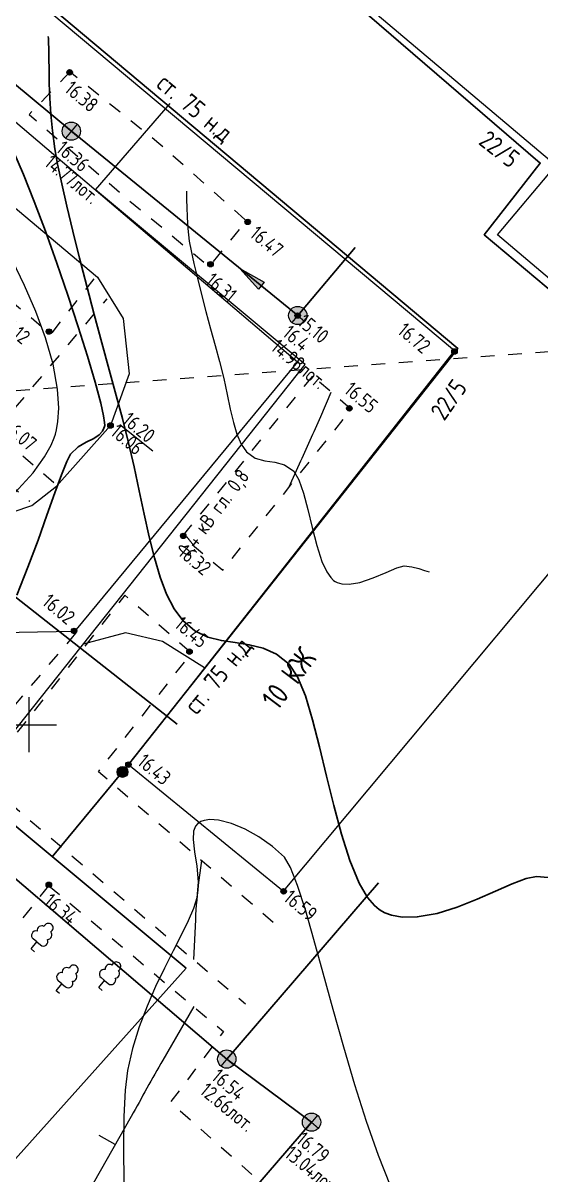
# Model space of a CAD drawing. Header units: metres. Extents: x 2491 to 4492, y 1184 to 2058.
# Drawn here: x 2741.7 to 2770, y 1831.6 to 1894.7 of the extents above; entities that cross this region are included whole.
import ezdxf

# ---------------------------------------------------------------- set-up
doc = ezdxf.new("R2010")
doc.units = ezdxf.units.M
doc.linetypes.add('g5_01_5x1_5', pattern=[1.5, 0.75, -0.75])
for name, color, linetype, transparency in [('02_Сетка', 7, 'Continuous', 0.6), ('03_Здания и строения', 7, 'Continuous', 0.6), ('10_Границы покрытий и угодий', 7, 'Continuous', 0.6), ('13_Растительность', 7, 'Continuous', 0.6), ('19_Горизонтали', 7, 'Continuous', 0.6), ('30_Канализация', 7, 'Continuous', 0.6), ('32_Теплосеть', 7, 'Continuous', 0.6), ('33_Газопровод', 7, 'Continuous', 0.6), ('37_Кабель низкого напряжения', 7, 'Continuous', 0.6), ('44_Крышки колодцев', 7, 'Continuous', 0.6), ('61_Отметки высоты поверхности', 7, 'Continuous', 0.6)]:
    doc.layers.add(name, color=color, linetype=linetype, transparency=transparency)
doc.layers.add('rastr', color=7, linetype='Continuous')
doc.layers.add('Сети_Горизонтали.Вспомогательные', color=1, linetype='Continuous', lineweight=9)
doc.layers.add('Сети_Горизонтали.Основные', color=1, linetype='Continuous', lineweight=30)
doc.styles.add('LIKE11', font='GOST_0.TTF')
doc.styles.add('LIKE14', font='GOST_0.TTF')
doc.styles.add('LIKE17', font='GOST_0.TTF')
doc.styles.add('LIKE32', font='GOST_0.TTF')
doc.styles.add('LIKE36', font='GOST_0.TTF')
doc.styles.add('Line_GUGK', font='GOST_0.TTF')
doc.linetypes.add('g5_119_3', pattern='A,4,-1,[31,GUGK_2005.shx,S=0.1,R=0,X=0,Y=0],4,[31,GUGK_2005.shx,S=0.1,R=180,X=0,Y=0],-1', length=10)
doc.linetypes.add('g5_121_g', pattern='A,4,-0.4,["Г",Line_GUGK,S=1,R=0,X=0,Y=-0.5],-1.2,12', length=17.6)
doc.linetypes.add('g5_122_g', pattern='A,1,-1,1.5,-0.4,["Г",Line_GUGK,S=1,R=0,X=0,Y=-0.5],-1.5,1.5,-1,4,-1,4,-1,3', length=20.9)
doc.linetypes.add('g5_122_k', pattern='A,1,-1,1.5,-0.4,["К",Line_GUGK,S=1,R=0,X=0,Y=-0.5],-1.5,1.5,-1,4,-1,4,-1,3', length=20.9)
doc.linetypes.add('g5_122_t', pattern='A,1,-1,1.5,-0.4,["Т",Line_GUGK,S=1,R=0,X=0,Y=-0.5],-1.5,1.5,-1,4,-1,4,-1,3', length=20.9)

# ---------------------------------------------------------------- blocks, each defined once
blk = doc.blocks.new('g5_117kb')
h = blk.add_hatch(color=255)
h.paths.add_polyline_path([(0.037, 0.037), (0.461, 0.037, 0.367426), (0.037, 0.461)])
h.paths.add_polyline_path([(-0.038, 0.461, 0.367426), (-0.461, 0.037), (-0.038, 0.037)])
h.paths.add_polyline_path([(-0.038, -0.038), (-0.461, -0.038, 0.367426), (-0.038, -0.461)])
h.paths.add_polyline_path([(0.037, -0.461, 0.367426), (0.461, -0.038), (0.037, -0.038)])
at = {"color": 0}
for points in [[(-0.5, 0), (0.5, 0)], [(0, 0.5), (0, -0.5)]]:
    blk.add_lwpolyline(points, dxfattribs=at)
blk.add_circle((0, 0), 0.5, dxfattribs=at)
blk = doc.blocks.new('g5_330')
blk.add_hatch(color=0).paths.add_polyline_path([(0.15, 0, 1), (-0.15, 0, 1)])
at = {"color": 0}
blk.add_circle((0, 0), 0.15, dxfattribs=at)
blk = doc.blocks.new('g5_122_3')
blk.add_hatch(color=0).paths.add_polyline_path([(0, -0.25), (0, 0.25), (1.5, 0)])
at = {"color": 0}
blk.add_lwpolyline([(0, -0.25), (0, 0.25), (1.5, 0), (0, -0.25)], dxfattribs=at)
blk = doc.blocks.new('g5_121_7c')
h = blk.add_hatch(color=0)
edge = h.paths.add_edge_path()
edge.add_arc((0, 0), 0.3, 0, 360)
at = {"color": 0}
blk.add_circle((0, 0), 0.3, dxfattribs=at)
blk = doc.blocks.new('g5_367_1')
at = {"color": 0}
for points in [[(0, 0.497), (-0.257, 0.497)], [(0, 0.497), (0.257, 0.497)], [(0, 0), (0, 0.497)], [(0.25, 0), (0, 0)]]:
    blk.add_lwpolyline(points, dxfattribs=at)
for centre, start, end in [((-0.197, 1.158), 97.94065, 227.81966), ((0, 1.5), 90, 202.24196), ((0, 1.5), 337.75804, 90), ((0.197, 1.158), 312.18034, 82.05935), ((-0.257, 0.747), 115.63459, 270), ((0.257, 0.747), 270, 64.36541)]:
    blk.add_arc(centre, 0.25, start, end, dxfattribs=at)
blk = doc.blocks.new('g_scratch')
at = {"color": 0, "linetype": 'ByBlock', "lineweight": 15}
blk.add_line((0, 0), (1, 0), dxfattribs=at)
blk = doc.blocks.new('g5_012')
at = {"color": 92}
for points in [[(0, -1.5), (0, 1.5)], [(-1.5, 0), (1.5, 0)]]:
    blk.add_lwpolyline(points, dxfattribs=at)

msp = doc.modelspace()

# ---------------------------------------------------------------- linework, layer by layer
at = {"layer": '03_Здания и строения', "color": 7, "linetype": 'Continuous', "lineweight": 20, "flags": 128}
msp.add_lwpolyline([(2737.995, 1899.606), (2765.31, 1876.744), (2747.461, 1854.08), (2755.957, 1847.145), (2779.224, 1874.998), (2775.062, 1878.6), (2774.187, 1877.572), (2767.662, 1883.078), (2770.852, 1886.88), (2745.358, 1908.377), (2737.995, 1899.606)], dxfattribs=at)
at = {"layer": '10_Границы покрытий и угодий', "color": 7, "linetype": 'Continuous', "lineweight": 20, "flags": 128}
for points in [[(2658.796, 1923.219), (2662.381, 1925.39), (2665.93, 1925.898), (2667.774, 1925.358), (2685.695, 1910.256), (2690.905, 1916.73), (2693.657, 1918.958), (2697.779, 1919.605), (2700.978, 1918.156), (2714.327, 1907.094), (2724.552, 1898.622), (2745.774, 1880.767), (2747.179, 1878.501), (2747.496, 1875.465), (2746.48, 1872.641)], [(2741.283, 1889.267), (2756.721, 1876.13), (2744.5, 1861.363), (2730.341, 1861.103)], [(2687.017, 1827.865), (2698.841, 1841.46), (2710.914, 1855.897), (2719.877, 1866.657), (2726.136, 1866.888), (2740.111, 1867.568), (2742.176, 1868.256), (2743.527, 1869.327), (2746.48, 1872.641)]]:
    msp.add_lwpolyline(points, dxfattribs=at)
at = {"layer": '10_Границы покрытий и угодий', "color": 7, "linetype": 'g5_01_5x1_5', "lineweight": 20, "flags": 128}
for points in [[(2745.562, 1880.677), (2743.2, 1877.632), (2737.47, 1882.432), (2738.237, 1883.746), (2727.258, 1893.301), (2722.217, 1886.685), (2716.493, 1891.7), (2720.589, 1896.294), (2712.66, 1903.252), (2707.777, 1896.951), (2725.753, 1881.767), (2742.062, 1868.503)], [(2744.253, 1891.99), (2742.023, 1889.656), (2747.345, 1885.091), (2751.887, 1881.337), (2753.935, 1883.831), (2749.13, 1888.084), (2744.253, 1891.99)], [(2743.383, 1869.499), (2740.147, 1872.28), (2746.29, 1879.577)], [(2757.532, 1875.35), (2750.417, 1866.581), (2752.622, 1864.717), (2759.658, 1873.513), (2757.532, 1875.35)], [(2755.381, 1845.446), (2745.818, 1853.692), (2750.911, 1860.177), (2747.262, 1863.354), (2739.392, 1853.314), (2745.161, 1848.415), (2753.867, 1840.98)], [(2744.564, 1861.271), (2738.965, 1854.654), (2735.25, 1857.63), (2734.822, 1861.121)], [(2743.11, 1847.451), (2752.668, 1839.464), (2749.764, 1835.603), (2755.607, 1830.41), (2748.705, 1822.312), (2733.466, 1835.501), (2743.11, 1847.451)]]:
    msp.add_lwpolyline(points, dxfattribs=at)
at = {"layer": '19_Горизонтали', "color": 32, "linetype": 'Continuous', "lineweight": 20, "elevation": 16.5, "flags": 128}
for points in [[(2756.244, 1869.244), (2756.831, 1870.538, 0.003774), (2757.985, 1873.134), (2758.562, 1874.46)], [(2751.464, 1848.823), (2751.318, 1847.746, 0.022605), (2751.124, 1845.582), (2751.027, 1843.405)], [(2751.032, 1840.831), (2749.342, 1837.909, 0.005037), (2748.472, 1836.367), (2748.472, 1836.367, -0.002782), (2747.608, 1834.822), (2743.214, 1827.063)]]:
    msp.add_lwpolyline(points, format="xyb", dxfattribs=at)
at = {"layer": '30_Канализация', "color": 12, "linetype": 'g5_122_k', "lineweight": 30, "flags": 128}
for points in [[(2656.538, 1866.179), (2659.526, 1870.089), (2650.095, 1878.437), (2655.308, 1886.527), (2665.239, 1898.583), (2674.321, 1911.158), (2675.361, 1912.684), (2679.173, 1916.236), (2681.025, 1918.091), (2691.359, 1928.733), (2695.139, 1929.831), (2702.081, 1924.072), (2714.541, 1913.921), (2726.996, 1903.173), (2744.335, 1888.751), (2756.73, 1878.662), (2759.877, 1882.381)], [(2675.361, 1912.684), (2706.897, 1885.137), (2726.577, 1869.579), (2721.732, 1864.5), (2752.843, 1837.961), (2757.485, 1834.508)], [(2752.843, 1837.961), (2761.156, 1847.61)], [(2679.185, 1778.554), (2693.63, 1795.36), (2697.689, 1793.655), (2715.302, 1812.832), (2729.142, 1801.607), (2757.485, 1834.508)]]:
    msp.add_lwpolyline(points, dxfattribs=at)
at = {"layer": '32_Теплосеть', "color": 5, "linetype": 'g5_122_t', "lineweight": 30, "flags": 128}
msp.add_lwpolyline([(2699.748, 1852.474), (2708.117, 1845.103), (2713.077, 1851.476), (2722.194, 1844.327), (2739.18, 1864.888), (2750.126, 1856.298)], dxfattribs=at)
at = {"layer": '33_Газопровод', "color": 132, "linetype": 'g5_121_g', "lineweight": 30, "flags": 128}
msp.add_lwpolyline([(2747.135, 1853.679), (2747.461, 1854.08), (2765.498, 1876.851), (2738.377, 1899.581), (2745.399, 1908.197), (2770.002, 1887.009), (2766.939, 1883.08), (2774.288, 1876.904), (2780.945, 1885.02)], dxfattribs=at)
at = {"layer": '33_Газопровод', "color": 132, "linetype": 'g5_122_g', "lineweight": 30, "flags": 128}
for points in [[(2716.671, 1871.198), (2750.62, 1842.931)], [(2743.288, 1849.036), (2747.135, 1853.679)], [(2712.557, 1800.437), (2750.62, 1842.931)]]:
    msp.add_lwpolyline(points, dxfattribs=at)
at = {"layer": '37_Кабель низкого напряжения', "color": 1, "linetype": 'g5_119_3', "lineweight": 20, "flags": 128}
for points in [[(2699.039, 1802.785), (2757.131, 1875.979), (2745.658, 1885.544), (2749.748, 1890.274)], [(2751.625, 1859.368), (2749.334, 1860.822), (2747.305, 1861.299), (2744.989, 1860.68)]]:
    msp.add_lwpolyline(points, dxfattribs=at)
at = {"layer": '61_Отметки высоты поверхности', "color": 7, "linetype": 'Continuous', "lineweight": 5, "flags": 128}
msp.add_lwpolyline([(2746.993, 1872.687), (2748.796, 1871.25)], dxfattribs=at)
at = {"layer": 'rastr', "color": 5, "linetype": 'g5_01_5x1_5', "lineweight": 20, "flags": 128}
msp.add_lwpolyline([(2627.623, 1866.212), (2792.724, 1878.331)], dxfattribs=at)
at = {"layer": 'Сети_Горизонтали.Вспомогательные', "color": 42, "linetype": 'Continuous', "lineweight": 9, "flags": 128}
for points, elevation in [([(2750.633, 1885.473), (2750.636, 1885.398), (2750.642, 1885.24), (2750.646, 1884.98), (2750.651, 1884.591), (2750.667, 1884.041), (2750.709, 1883.421), (2750.792, 1882.735), (2750.891, 1882.198), (2751.042, 1881.509), (2751.235, 1880.704), (2751.459, 1879.817), (2751.702, 1878.882), (2751.955, 1877.935), (2752.205, 1877.011), (2752.442, 1876.143), (2752.674, 1875.219), (2752.866, 1874.346), (2753.038, 1873.537), (2753.208, 1872.805), (2753.398, 1872.164), (2753.627, 1871.627), (2753.915, 1871.206), (2754.4, 1870.854), (2754.928, 1870.707), (2755.475, 1870.63), (2756.013, 1870.487), (2756.517, 1870.141), (2756.796, 1869.672), (2757.046, 1868.939), (2757.282, 1868.035), (2757.518, 1867.049), (2757.771, 1866.073), (2758.055, 1865.197), (2758.315, 1864.629), (2758.534, 1864.312), (2758.694, 1864.163), (2758.778, 1864.109), (2758.895, 1864.054), (2759.144, 1863.983), (2759.55, 1863.96), (2760.13, 1864.055), (2760.867, 1864.302), (2761.561, 1864.6), (2762.145, 1864.85), (2762.556, 1864.954), (2762.981, 1864.91), (2763.35, 1864.815), (2763.662, 1864.706), (2763.917, 1864.625)], 15.5), ([(2741.233, 1868.947), (2742.241, 1870.058), (2742.872, 1870.927), (2743.224, 1871.561), (2743.394, 1871.973), (2743.459, 1872.174), (2743.516, 1872.396), (2743.598, 1872.857), (2743.648, 1873.589), (2743.586, 1874.629), (2743.334, 1876.005), (2742.921, 1877.433), (2742.387, 1878.878), (2741.769, 1880.303), (2741.107, 1881.674)], 15.5), ([(2761.809, 1831.022), (2761.142, 1832.679), (2760.491, 1834.543), (2759.861, 1836.544), (2759.255, 1838.612), (2758.677, 1840.675), (2758.13, 1842.664), (2757.618, 1844.506), (2757.146, 1846.132), (2756.717, 1847.471), (2756.334, 1848.452), (2756.002, 1849.005), (2755.341, 1849.603), (2754.608, 1850.125), (2753.846, 1850.552), (2753.096, 1850.863), (2752.4, 1851.04), (2751.912, 1851.071), (2751.599, 1851.024), (2751.421, 1850.957), (2751.342, 1850.912), (2751.26, 1850.851), (2751.134, 1850.707), (2751.025, 1850.435), (2750.996, 1849.984), (2751.078, 1849.301), (2751.203, 1848.519), (2751.275, 1847.671), (2751.196, 1846.793), (2751.019, 1846.21), (2750.729, 1845.525), (2750.351, 1844.746), (2749.912, 1843.881), (2749.436, 1842.938), (2748.95, 1841.925), (2748.479, 1840.849), (2748.049, 1839.72), (2747.686, 1838.543), (2747.415, 1837.329), (2747.289, 1836.252), (2747.216, 1834.824), (2747.188, 1833.112), (2747.2, 1831.183)], 16.5)]:
    msp.add_lwpolyline(points, dxfattribs=dict(at, elevation=elevation))
at = {"layer": 'Сети_Горизонтали.Основные', "color": 40, "linetype": 'Continuous', "lineweight": 30, "elevation": 16, "flags": 128}
for points in [[(2743.074, 1893.926), (2743.08, 1893.822), (2743.089, 1893.607), (2743.098, 1893.264), (2743.106, 1892.77), (2743.114, 1892.094), (2743.129, 1891.354), (2743.159, 1890.553), (2743.214, 1889.691), (2743.302, 1888.769), (2743.432, 1887.791), (2743.584, 1886.94), (2743.807, 1885.877), (2744.09, 1884.641), (2744.422, 1883.269), (2744.79, 1881.798), (2745.184, 1880.266), (2745.592, 1878.712), (2746.002, 1877.173), (2746.402, 1875.686), (2746.781, 1874.29), (2747.128, 1873.022), (2747.466, 1871.701), (2747.769, 1870.373), (2748.05, 1869.059), (2748.32, 1867.779), (2748.593, 1866.553), (2748.881, 1865.403), (2749.196, 1864.347), (2749.551, 1863.408), (2749.958, 1862.605), (2750.43, 1861.959), (2751.094, 1861.395), (2751.805, 1861.056), (2752.548, 1860.867), (2753.311, 1860.755), (2754.077, 1860.643), (2754.834, 1860.459), (2755.566, 1860.127), (2756.259, 1859.573), (2756.722, 1858.875), (2757.145, 1857.836), (2757.542, 1856.534), (2757.925, 1855.048), (2758.308, 1853.455), (2758.704, 1851.835), (2759.125, 1850.265), (2759.584, 1848.824), (2760.096, 1847.59), (2760.551, 1846.805), (2760.923, 1846.359), (2761.188, 1846.14), (2761.325, 1846.056), (2761.499, 1845.971), (2761.862, 1845.84), (2762.442, 1845.733), (2763.268, 1845.739), (2764.354, 1845.935), (2765.46, 1846.28), (2766.544, 1846.709), (2767.561, 1847.156), (2768.47, 1847.555), (2769.227, 1847.842), (2769.791, 1847.949), (2770.441, 1847.902)], [(2741.357, 1863.345), (2741.96, 1864.88), (2742.51, 1866.361), (2743.002, 1867.735), (2743.432, 1868.948), (2743.793, 1869.945), (2744.081, 1870.672), (2744.292, 1871.077), (2744.702, 1871.47), (2745.147, 1871.724), (2745.573, 1871.932), (2745.864, 1872.13), (2746.034, 1872.327), (2746.119, 1872.494), (2746.152, 1872.59), (2746.16, 1872.641), (2746.157, 1872.798), (2746.103, 1873.161), (2745.949, 1873.858), (2745.639, 1875.021), (2745.221, 1876.441), (2744.717, 1878.047), (2744.151, 1879.768), (2743.545, 1881.533), (2742.922, 1883.269), (2742.304, 1884.906), (2741.715, 1886.372), (2741.178, 1887.596)]]:
    msp.add_lwpolyline(points, dxfattribs=at)

# ---------------------------------------------------------------- block references
at = {"layer": '02_Сетка', "color": 92, "linetype": 'Continuous', "lineweight": 15, "ltscale": 0.5}
msp.add_blockref('g5_012', (2742.029, 1856.265), dxfattribs=at)
at = {"layer": '13_Растительность', "color": 92, "linetype": 'Continuous', "lineweight": 20, "rotation": 320.2655211251469}
for p in [(2742.128, 1843.988), (2743.498, 1841.705), (2745.839, 1841.876)]:
    msp.add_blockref('g5_367_1', p, dxfattribs=at)
at = {"layer": '19_Горизонтали', "color": 32, "linetype": 'Continuous', "lineweight": -3, "rotation": 150.4781788877337}
msp.add_blockref('g_scratch', (2746.737, 1833.285, 16.5), dxfattribs=at)
at = {"layer": '30_Канализация', "color": 7, "linetype": 'Continuous', "lineweight": 20}
for name, p, rotation in [('g5_122_3', (2754.731, 1880.289), 140.8579120832841), ('g5_121_7c', (2747.135, 1853.679), 50.35118467447186)]:
    msp.add_blockref(name, p, dxfattribs=dict(at, rotation=rotation))
at = {"layer": '44_Крышки колодцев', "color": 7, "linetype": 'Continuous', "lineweight": 20}
for p, rotation in [((2744.335, 1888.751, 16.356), 320.1837874390728), ((2756.73, 1878.662, 16.398), 320.1837874390728), ((2752.843, 1837.961, 16.538), 320.2244407250127), ((2757.485, 1834.508, 16.791), 320.2244407250127)]:
    msp.add_blockref('g5_117kb', p, dxfattribs=dict(at, rotation=rotation))
at = {"layer": '61_Отметки высоты поверхности', "color": 7, "linetype": 'Continuous', "lineweight": 20, "rotation": 320.1837874390728}
for p in [(2744.242, 1891.973), (2753.988, 1883.784), (2751.954, 1881.468), (2756.724, 1878.659, 15.097), (2743.107, 1877.781), (2765.31, 1876.691), (2759.554, 1873.581), (2746.48, 1872.641, 16.061), (2750.459, 1866.6), (2744.488, 1861.4), (2750.803, 1860.264), (2747.461, 1854.08, 16.426), (2743.102, 1847.502), (2755.957, 1847.145, 16.588)]:
    msp.add_blockref('g5_330', p, dxfattribs=at)

# ---------------------------------------------------------------- texts
at = {"color": 7, "linetype": 'Continuous', "lineweight": 15, "ltscale": 0.5, "style": 'LIKE11'}
for s, rotation, p in [('16.36', 320.18378, (2743.438, 1887.676)), ('14.77лот.', 320.18378, (2742.798, 1886.908)), ('16.4', 320.18378, (2755.834, 1877.587)), ('14.98лот.', 320.18378, (2755.194, 1876.819)), ('16.54', 320.22443, (2751.947, 1836.885)), ('12.66лот.', 320.22443, (2751.308, 1836.117)), ('16.79', 320.22443, (2756.589, 1833.432)), ('13.04лот.', 320.22443, (2755.949, 1832.663))]:
    msp.add_text(s, height=0.8, rotation=rotation, dxfattribs=at).set_placement(p)
at = {"layer": '03_Здания и строения', "color": 7, "linetype": 'Continuous', "lineweight": 15}
for s, height, rotation, style, p in [('22/5', 1, 321.95485, 'LIKE36', (2766.571, 1888.074)), ('22/5', 1, 54.92379, 'LIKE36', (2764.748, 1872.845)), ('10 КЖ', 1.2, 52.99652, 'LIKE14', (2755.631, 1856.987))]:
    msp.add_text(s, height=height, rotation=rotation, dxfattribs=dict(at, style=style)).set_placement(p)
at = {"layer": '33_Газопровод', "color": 132, "linetype": 'Continuous', "lineweight": 15, "style": 'LIKE32'}
for rotation, p in [(320.03103, (2748.923, 1891.213)), (50.84515, (2751.202, 1856.754))]:
    msp.add_text('ст. 75 н.д', height=1, rotation=rotation, dxfattribs=at).set_placement(p)
at = {"layer": '37_Кабель низкого напряжения', "color": 1, "linetype": 'Continuous', "lineweight": 15, "style": 'LIKE32'}
msp.add_text('0,4 кВ гл. 0,8', height=0.8, rotation=52.7486, dxfattribs=at).set_placement((2750.731, 1865.385))
at = {"layer": '61_Отметки высоты поверхности', "color": 7, "linetype": 'Continuous', "lineweight": 15, "ltscale": 0.5, "style": 'LIKE17'}
for s, p in [('16.38', (2743.9, 1890.958, -14.745)), ('16.47', (2754.043, 1883.019, -14.745)), ('16.31', (2751.611, 1880.452, -14.745)), ('16.12', (2740.312, 1878.147, -14.745)), ('15.10', (2756.66, 1878.192)), ('16.72', (2762.131, 1877.72, -14.745)), ('16.55', (2759.212, 1874.482, -14.745)), ('16.20', (2747.064, 1872.826)), ('16.07', (2740.574, 1872.396, -14.745)), ('16.06', (2746.416, 1872.173)), ('16.32', (2750.117, 1865.584, -14.745)), ('16.02', (2742.675, 1862.878, -14.745)), ('16.45', (2749.921, 1861.644, -14.745)), ('16.43', (2747.887, 1854.123)), ('16.34', (2742.76, 1846.486, -14.745)), ('16.59', (2755.893, 1846.678))]:
    msp.add_text(s, height=0.8, rotation=320.18378, dxfattribs=at).set_placement(p)

doc.saveas('drawing.dxf')
